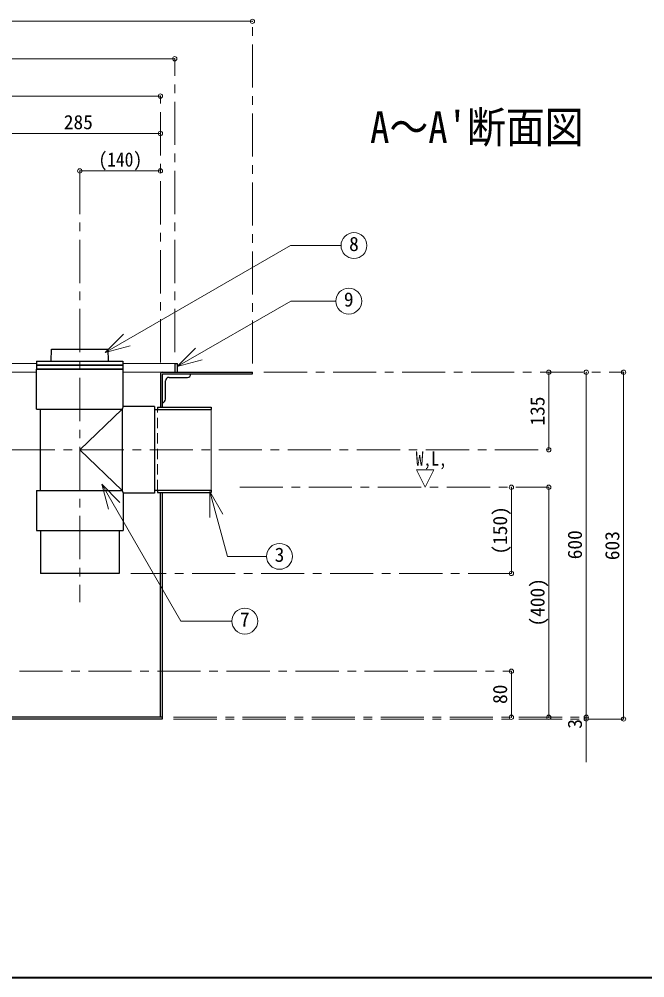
# Model space of a CAD drawing. Units: millimetres at full size, sheet at 1:15. Extents: x -3171 to 2904, y -2098 to 2117.
# Drawn here: x -1254 to -167, y -2098 to -431 of the extents above; entities that cross this region are included whole.
import ezdxf
from ezdxf.enums import TextEntityAlignment as Align

# ---------------------------------------------------------------- set-up
doc = ezdxf.new("R2010")
doc.units = ezdxf.units.MM
doc.header["$LTSCALE"] = 15
doc.header["$PDMODE"] = 32
doc.header["$PDSIZE"] = 7.5
doc.linetypes.add('CHAIN1', pattern=[8, 5, -1, 1, -1])
doc.linetypes.add('DASHED1', pattern=[1.8, 1.2, -0.6])
doc.layers.add('0-0_ﾚｲﾔ1', color=4, linetype='Continuous', lineweight=9)
doc.styles.add('ＭＳ ゴシック', font='')
doc.styles.get('ＭＳ ゴシック').set_extended_font_data('MS Gothic')

msp = doc.modelspace()

# ---------------------------------------------------------------- linework, layer by layer
at = {"layer": '0-0_ﾚｲﾔ1'}
for p, q in [((-2568.38, -434.95), (-848.38, -434.95)), ((-983.38, -499.95), (-2433.38, -499.95)), ((-2408.38, -564.95), (-1008.38, -564.95)), ((-1008.38, -629.95), (-1293.38, -629.95)), ((-1148.38, -694.95), (-1008.38, -694.95)), ((-1568.13, -1029.95), (-1223.38, -1029.95)), ((-1073.38, -1029.95), (-983.38, -1029.95)), ((-1274.63, -1044.95), (-1223.88, -1044.95)), ((-1005.38, -1044.95), (-1072.88, -1044.95)), ((-333.38, -1044.95), (-333.38, -1179.95)), ((-268.38, -1044.95), (-268.38, -1644.95)), ((-203.38, -1044.95), (-203.38, -1647.95)), ((-398.38, -1244.95), (-398.38, -1394.95)), ((-333.38, -1244.95), (-333.38, -1644.95)), ((-398.38, -1564.95), (-398.38, -1644.95)), ((-268.38, -1644.95), (-268.38, -1722.95))]:
    msp.add_line(p, q, dxfattribs=at)
at = {"layer": '0-0_ﾚｲﾔ1', "linetype": 'CHAIN1'}
for p, q in [((-848.38, -1029.95), (-848.38, -434.95)), ((-983.38, -1009.95), (-983.38, -499.95)), ((-1008.38, -1027.95), (-1008.38, -564.95)), ((-1148.38, -694.95), (-1148.38, -1444.95)), ((-828.38, -1044.95), (-203.38, -1044.95)), ((-1266.88, -1179.95), (-333.38, -1179.95)), ((-870.38, -1244.95), (-333.38, -1244.95)), ((-398.38, -1394.95), (-1059.88, -1394.95)), ((-1253.38, -1564.95), (-398.38, -1564.95)), ((-985.38, -1644.95), (-268.38, -1644.95)), ((-985.38, -1647.95), (-203.38, -1647.95))]:
    msp.add_line(p, q, dxfattribs=at)
at = {"layer": '0-0_ﾚｲﾔ1', "color": 7, "lineweight": 18}
for p, q in [((-1104.39, -1010.78), (-782.4, -824.87)), ((-694.46, -824.87), (-782.4, -824.87)), ((-979.18, -1035.29), (-781.95, -921.42)), ((-703.51, -921.42), (-781.95, -921.42)), ((-1104.39, -1010.78), (-1072.57, -978.96)), ((-1104.39, -1010.78), (-1060.93, -999.13)), ((-979.18, -1035.29), (-947.36, -1003.47)), ((-979.18, -1035.29), (-935.71, -1023.65)), ((-920.38, -1250.05), (-920.38, -1109.85)), ((-563.38, -1214.95), (-533.38, -1214.95)), ((-548.38, -1244.95), (-563.38, -1214.95)), ((-548.38, -1244.95), (-533.38, -1214.95)), ((-1110.4, -1239.7), (-1078.58, -1271.52)), ((-1110.4, -1239.7), (-1098.76, -1283.17)), ((-1110.4, -1239.7), (-972.98, -1477.72)), ((-922.16, -1252.6), (-899.66, -1291.57)), ((-922.16, -1252.6), (-922.16, -1297.6)), ((-922.16, -1252.6), (-891.98, -1365.22)), ((-823.84, -1365.22), (-891.98, -1365.22)), ((-884.18, -1477.72), (-972.98, -1477.72))]:
    msp.add_line(p, q, dxfattribs=at)
at = {"layer": '0-0_ﾚｲﾔ1', "color": 5, "lineweight": 25}
for p, q in [((-1098.38, -1025.95), (-1098.88, -1004.95)), ((-1223.38, -1025.95), (-1073.38, -1025.95)), ((-1223.38, -1025.95), (-1223.38, -1031.95)), ((-1223.38, -1031.95), (-1073.38, -1031.95)), ((-1223.38, -1032.95), (-1073.38, -1032.95)), ((-1223.38, -1032.95), (-1223.38, -1038.95)), ((-1073.38, -1025.95), (-1073.38, -1031.95)), ((-1073.38, -1032.95), (-1073.38, -1038.95)), ((-983.38, -1029.95), (-978.38, -1029.95)), ((-983.38, -1029.95), (-983.38, -1044.95)), ((-978.38, -1044.95), (-978.38, -1029.95)), ((-1223.88, -1039.45), (-1072.88, -1039.45)), ((-1223.88, -1109.45), (-1223.88, -1039.45)), ((-1223.38, -1038.95), (-1073.38, -1038.95)), ((-1008.38, -1047.95), (-1008.38, -1105.95)), ((-1005.38, -1044.95), (-848.38, -1044.95)), ((-1005.38, -1049.45), (-1005.38, -1105.95)), ((-1003.88, -1047.95), (-848.38, -1047.95)), ((-848.38, -1047.95), (-848.38, -1044.95)), ((-999.38, -1091.95), (-999.38, -1059.95)), ((-993.38, -1053.95), (-961.38, -1053.95)), ((-1223.88, -1109.45), (-1074.88, -1109.45)), ((-1216.88, -1250.45), (-1216.88, -1109.45)), ((-1018.38, -1104.45), (-1018.38, -1255.45)), ((-1018.38, -1109.85), (-920.38, -1109.85)), ((-1013.38, -1105.95), (-920.38, -1105.95)), ((-1013.38, -1105.95), (-1013.38, -1109.85)), ((-920.38, -1105.95), (-920.38, -1109.85)), ((-1018.38, -1250.05), (-920.38, -1250.05)), ((-1013.38, -1250.05), (-1013.38, -1253.95)), ((-920.38, -1250.05), (-920.38, -1253.95)), ((-1223.88, -1250.45), (-1074.88, -1250.45)), ((-1223.88, -1250.45), (-1223.88, -1320.45)), ((-1013.38, -1253.95), (-920.38, -1253.95)), ((-1008.38, -1644.95), (-1008.38, -1253.95)), ((-1005.38, -1253.95), (-1005.38, -1647.95)), ((-1223.88, -1320.45), (-1072.88, -1320.45)), ((-1216.88, -1320.45), (-1216.88, -1394.95)), ((-1079.88, -1320.45), (-1079.88, -1394.95)), ((-1079.88, -1394.95), (-1216.88, -1394.95)), ((-1005.38, -1644.95), (-2411.38, -1644.95)), ((-1005.38, -1647.95), (-2411.38, -1647.95))]:
    msp.add_line(p, q, dxfattribs=at)
at = {"layer": '0-0_ﾚｲﾔ1', "linetype": 'DASHED1'}
msp.add_line((-1013.38, -1250.05), (-1013.38, -1109.85), dxfattribs=at)
at = {"layer": '0-0_ﾚｲﾔ1', "color": 1, "lineweight": 40}
msp.add_line((2904.12, -2097.95), (-3170.88, -2097.95), dxfattribs=at)
at = {"layer": '0-0_ﾚｲﾔ1', "color": 5, "lineweight": 25}
for points in [[(-1198.38, -1025.95), (-1197.88, -1004.95), (-1098.88, -1004.95)], [(-1018.38, -1104.45), (-1072.88, -1104.45), (-1072.88, -1039.45)], [(-1072.88, -1104.45), (-1074.88, -1109.45), (-1074.88, -1250.45), (-1072.88, -1255.45)], [(-1018.38, -1255.45), (-1072.88, -1255.45), (-1072.88, -1320.45)]]:
    msp.add_lwpolyline(points, dxfattribs=at)
at = {"layer": '0-0_ﾚｲﾔ1'}
msp.add_lwpolyline([(-1074.88, -1109.45), (-1148.38, -1179.95), (-1074.88, -1250.45)], dxfattribs=at)
at = {"layer": '0-0_ﾚｲﾔ1', "color": 7, "lineweight": 18}
for centre in [(-671.96, -824.87), (-681.01, -921.42), (-801.34, -1365.22), (-861.68, -1477.72)]:
    msp.add_circle(centre, 22.5, dxfattribs=at)
at = {"layer": '0-0_ﾚｲﾔ1', "color": 5, "lineweight": 25}
for centre, radius, start, end in [((-1005.38, -1047.95), 3, 90, 180), ((-1003.88, -1049.45), 1.5, 90, 180), ((-961.38, -1047.95), 6, 270, 0), ((-993.38, -1059.95), 6, 90, 180), ((-1005.38, -1091.95), 6, 270, 0)]:
    msp.add_arc(centre, radius, start, end, dxfattribs=at)
at = {"layer": '0-0_ﾚｲﾔ1', "color": 1}
for p in [(-848.38, -434.95), (-983.38, -499.95), (-1008.38, -564.95), (-1008.38, -629.95), (-1148.38, -694.95), (-1008.38, -694.95), (-333.38, -1044.95), (-268.38, -1044.95), (-203.38, -1044.95), (-333.38, -1179.95), (-398.38, -1244.95), (-333.38, -1244.95), (-398.38, -1394.95), (-398.38, -1564.95), (-398.38, -1644.95), (-333.38, -1644.95), (-268.38, -1644.95), (-268.38, -1647.95), (-203.38, -1647.95)]:
    msp.add_point(p, dxfattribs=at)

# ---------------------------------------------------------------- texts
at = {"layer": '0-0_ﾚｲﾔ1', "color": 7, "style": 'ＭＳ ゴシック'}
for s, p in [('285', (-1176.2, -629.95)), ('8', (-680.4, -841.75)), ('9', (-689.45, -938.3)), ('3', (-809.78, -1382.1)), ('7', (-870.12, -1494.59))]:
    msp.add_text(s, height=24.74, dxfattribs=at).set_placement(p, align=Align.BOTTOM_LEFT)
for s, height, width, p in [("A～A'断面図", 54.99, 0.9, (-644.01, -662.95)), ('(140)', 24.74, 0.9, (-1115.88, -694.95)), ('W,L,', 24.74, 0.8, (-564.63, -1214.95))]:
    msp.add_text(s, height=height, dxfattribs=dict(at, width=width)).set_placement(p, align=Align.BOTTOM_LEFT)
for s, p in [('135', (-333.38, -1137.77)), ('(150)', (-398.38, -1362.14)), ('600', (-268.38, -1370.27)), ('603', (-203.38, -1371.77)), ('(400)', (-333.38, -1487.14)), ('80', (-398.38, -1621.83)), ('3', (-268.38, -1664.83))]:
    msp.add_text(s, height=24.74, rotation=90, dxfattribs=at).set_placement(p, align=Align.BOTTOM_LEFT)

doc.saveas('drawing.dxf')
